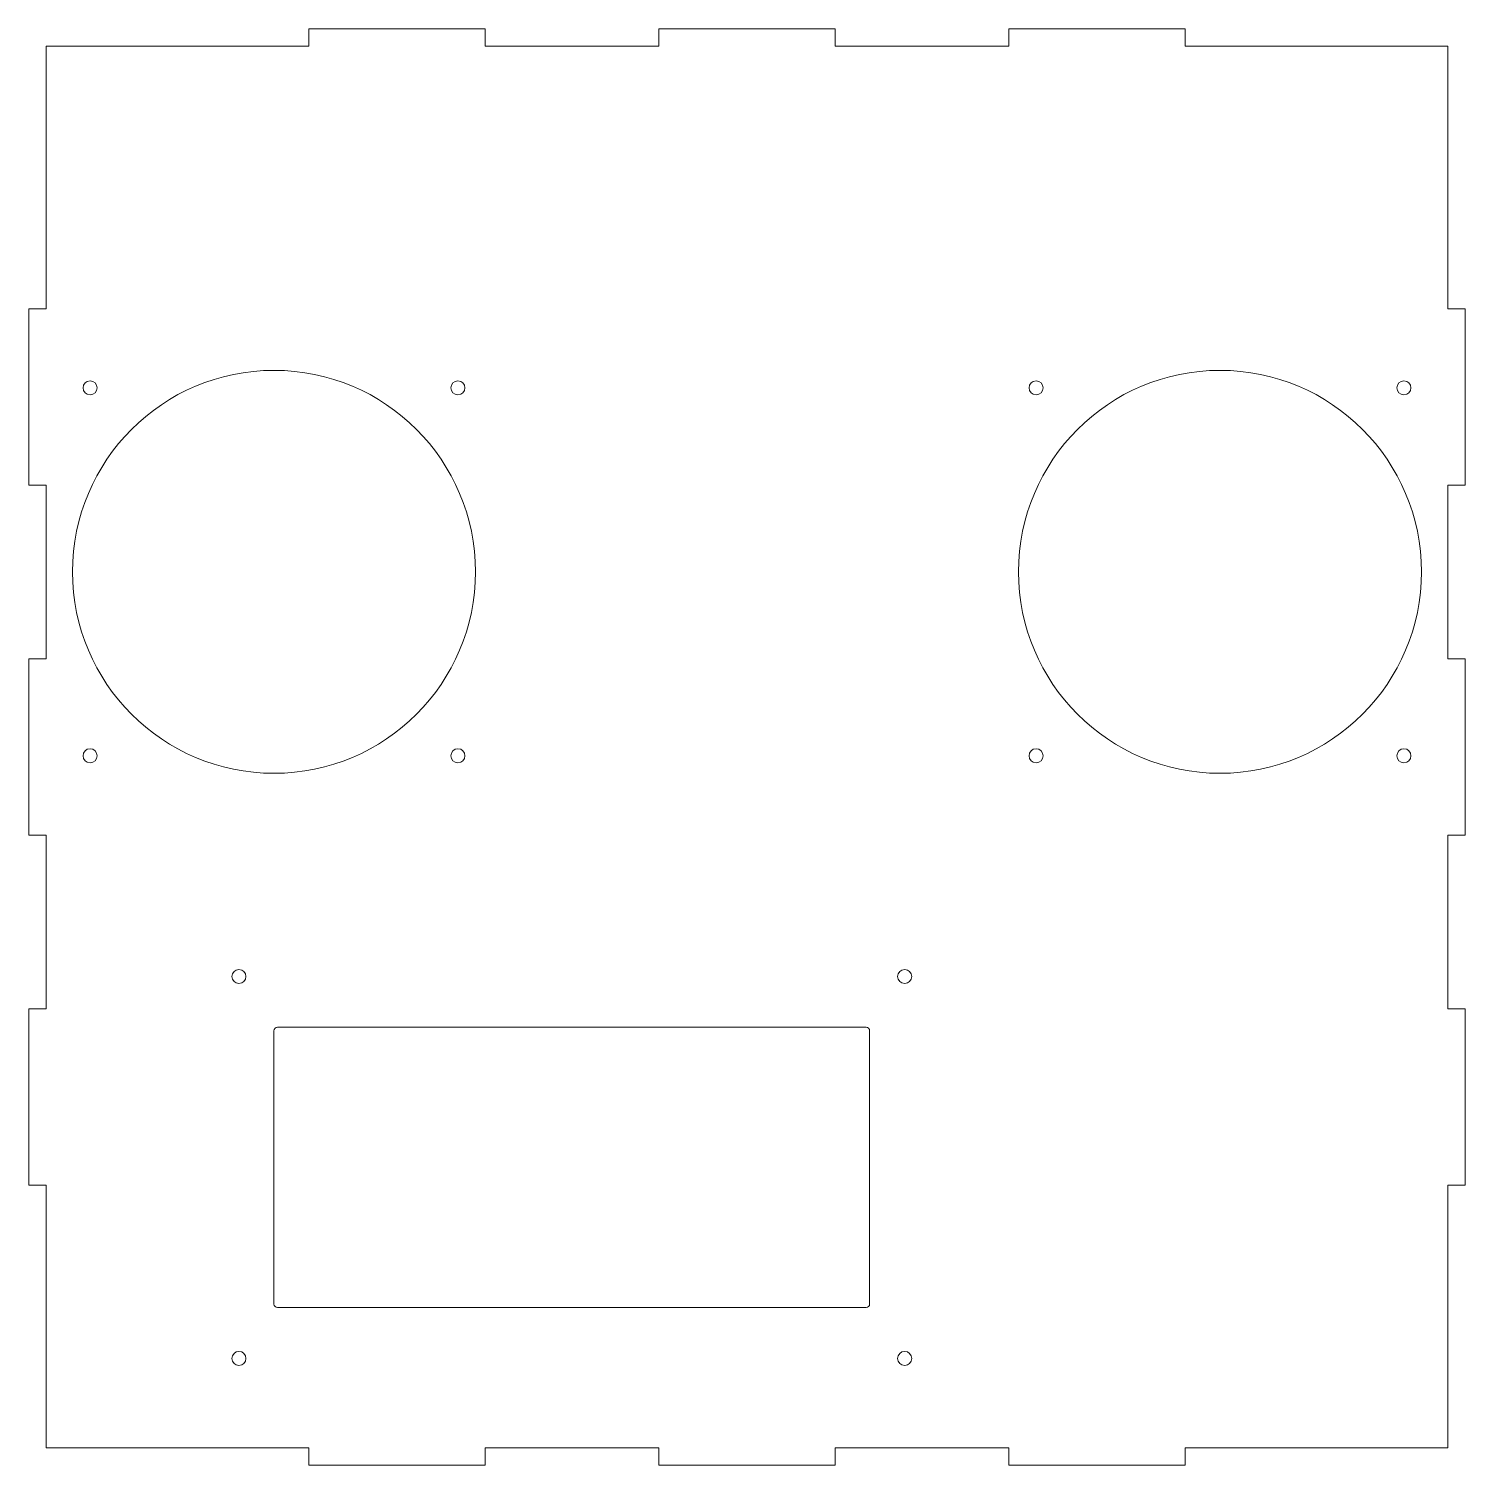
# Model space of a CAD drawing. Header units: millimetres. Extents: x -410 to 0, y 0 to 410.
import ezdxf

# ---------------------------------------------------------------- set-up
doc = ezdxf.new("R2010")
doc.units = ezdxf.units.MM

msp = doc.modelspace()

# ---------------------------------------------------------------- linework, layer by layer
at = {"color": 7, "linetype": 'Continuous', "lineweight": 15}
for p, q in [((-330.05, 410), (-330.05, 405)), ((-279.75, 410), (-330.05, 410)), ((-279.75, 405), (-279.75, 410)), ((-230.15, 410), (-230.15, 405)), ((-179.85, 410), (-230.15, 410)), ((-179.85, 405), (-179.85, 410)), ((-130.25, 410), (-130.25, 405)), ((-79.95, 410), (-130.25, 410)), ((-79.95, 405), (-79.95, 410)), ((-405, 330.05), (-405, 405)), ((-330.05, 405), (-405, 405)), ((-230.15, 405), (-279.75, 405)), ((-130.25, 405), (-179.85, 405)), ((-5, 405), (-79.95, 405)), ((-5, 330.05), (-5, 405)), ((-410, 279.75), (-410, 330.05)), ((-410, 330.05), (-405, 330.05)), ((0, 330.05), (-5, 330.05)), ((0, 279.75), (0, 330.05)), ((-405, 279.75), (-410, 279.75)), ((-405, 230.15), (-405, 279.75)), ((-5, 279.75), (0, 279.75)), ((-5, 230.15), (-5, 279.75)), ((-410, 179.85), (-410, 230.15)), ((-410, 230.15), (-405, 230.15)), ((0, 230.15), (-5, 230.15)), ((0, 179.85), (0, 230.15)), ((-405, 179.85), (-410, 179.85)), ((-405, 130.25), (-405, 179.85)), ((-5, 179.85), (0, 179.85)), ((-5, 130.25), (-5, 179.85)), ((-410, 79.95), (-410, 130.25)), ((-410, 130.25), (-405, 130.25)), ((0, 130.25), (-5, 130.25)), ((0, 79.95), (0, 130.25)), ((-340, 124), (-340, 46)), ((-339, 125), (-171, 125)), ((-170, 124), (-170, 46)), ((-405, 79.95), (-410, 79.95)), ((-405, 5), (-405, 79.95)), ((-5, 79.95), (0, 79.95)), ((-5, 5), (-5, 79.95)), ((-339, 45), (-171, 45)), ((-330.05, 5), (-405, 5)), ((-330.05, 0), (-330.05, 5)), ((-230.15, 5), (-279.75, 5)), ((-279.75, 5), (-279.75, 0)), ((-230.15, 0), (-230.15, 5)), ((-130.25, 5), (-179.85, 5)), ((-179.85, 5), (-179.85, 0)), ((-130.25, 0), (-130.25, 5)), ((-5, 5), (-79.95, 5)), ((-79.95, 5), (-79.95, 0)), ((-279.75, 0), (-330.05, 0)), ((-179.85, 0), (-230.15, 0)), ((-79.95, 0), (-130.25, 0))]:
    msp.add_line(p, q, dxfattribs=at)
for centre, radius in [((-340, 255), 57.5), ((-70, 255), 57.5), ((-392.5, 307.5), 2), ((-287.5, 307.5), 2), ((-122.5, 307.5), 2), ((-17.5, 307.5), 2), ((-392.5, 202.5), 2), ((-287.5, 202.5), 2), ((-122.5, 202.5), 2), ((-17.5, 202.5), 2), ((-350, 139.5), 2), ((-160, 139.5), 2), ((-350, 30.5), 2), ((-160, 30.5), 2)]:
    msp.add_circle(centre, radius, dxfattribs=at)
for centre, start, end in [((-339, 124), 90, 180), ((-171, 124), 0, 90), ((-339, 46), 180, 270), ((-171, 46), 270, 360)]:
    msp.add_arc(centre, 1, start, end, dxfattribs=at)

doc.saveas('drawing.dxf')
